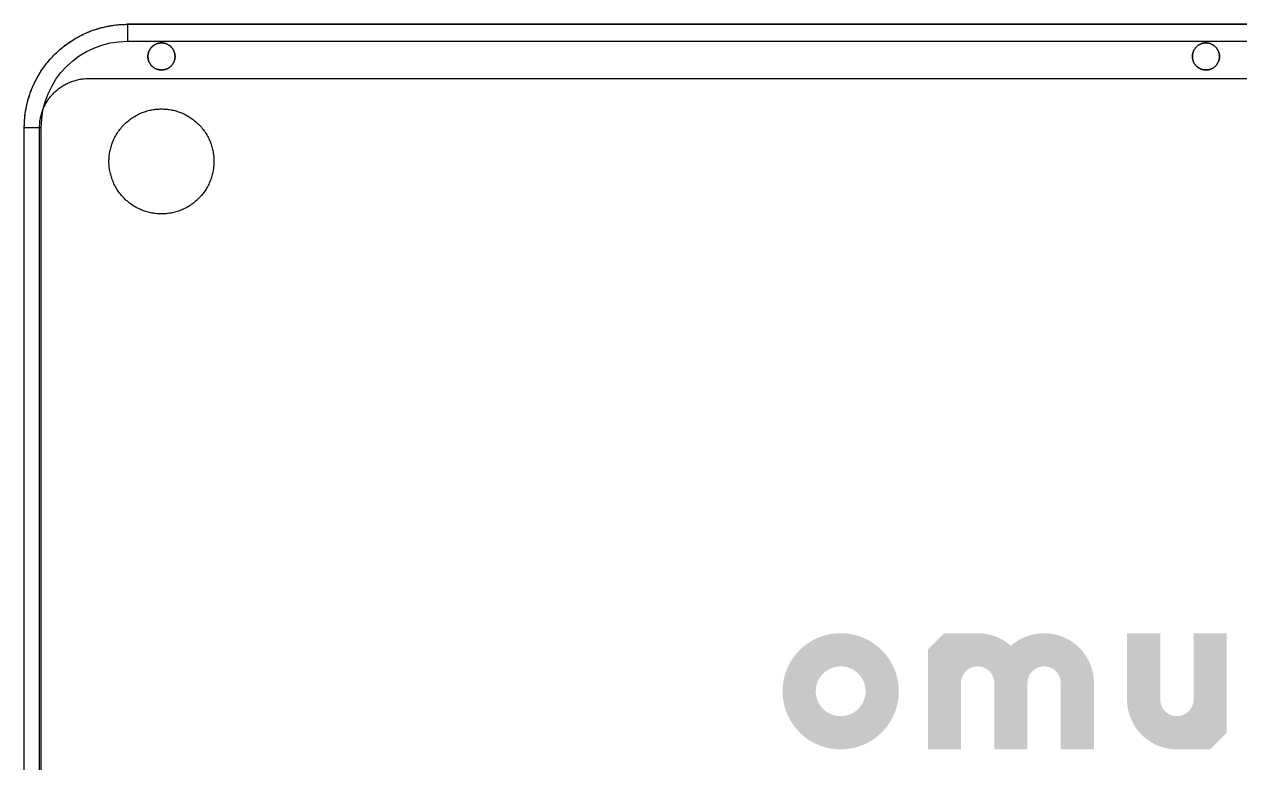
# Model space of a CAD drawing. Header units: millimetres. Extents: x -272 to 522, y -39 to 39.
# Drawn here: x 132.6 to 204.4, y -4.2 to 39.4 of the extents above; entities that cross this region are included whole.
import ezdxf

# ---------------------------------------------------------------- set-up
doc = ezdxf.new("R2010")
doc.units = ezdxf.units.MM
doc.layers.add('CASE$bottom_plate', color=7, linetype='Continuous', true_color=0x3fbfbf)
doc.layers.add('CASE$text', color=7, linetype='Continuous', true_color=0xe6e6e6)

msp = doc.modelspace()

# ---------------------------------------------------------------- hatches: boundary and pattern name
at = {"layer": 'CASE$text', "extrusion": (0, 0, -1)}
h = msp.add_hatch(color=256, dxfattribs=at)
h.paths.add_polyline_path([(-184.238, 0), (-184.236, 0.119), (-184.229, 0.238), (-184.219, 0.357), (-184.205, 0.475), (-184.186, 0.593), (-184.164, 0.71), (-184.137, 0.826), (-184.106, 0.941), (-184.072, 1.055), (-184.033, 1.167), (-183.991, 1.279), (-183.944, 1.388), (-183.894, 1.496), (-183.84, 1.603), (-183.783, 1.707), (-183.722, 1.809), (-183.657, 1.909), (-183.589, 2.007), (-183.518, 2.103), (-183.443, 2.195), (-183.366, 2.286), (-183.285, 2.373), (-183.201, 2.458), (-183.114, 2.539), (-183.025, 2.618), (-182.932, 2.693), (-182.838, 2.766), (-182.741, 2.834), (-182.641, 2.9), (-182.539, 2.962), (-182.435, 3.02), (-182.33, 3.075), (-182.222, 3.126), (-182.113, 3.173), (-182.002, 3.216), (-181.889, 3.256), (-181.776, 3.292), (-181.661, 3.323), (-181.545, 3.351), (-181.428, 3.375), (-181.311, 3.394), (-181.193, 3.41), (-181.074, 3.421), (-180.955, 3.428), (-180.836, 3.431), (-180.717, 3.43), (-180.598, 3.425), (-180.479, 3.416), (-180.361, 3.402), (-180.243, 3.385), (-180.126, 3.363), (-180.01, 3.338), (-179.894, 3.308), (-179.78, 3.274), (-179.667, 3.237), (-179.555, 3.195), (-179.445, 3.15), (-179.337, 3.101), (-179.23, 3.048), (-179.125, 2.991), (-179.022, 2.931), (-178.922, 2.867), (-178.823, 2.8), (-178.727, 2.73), (-178.634, 2.656), (-178.543, 2.579), (-178.455, 2.499), (-178.37, 2.416), (-178.287, 2.33), (-178.208, 2.241), (-178.132, 2.149), (-178.059, 2.055), (-177.989, 1.959), (-177.923, 1.86), (-177.86, 1.758), (-177.801, 1.655), (-177.745, 1.55), (-177.693, 1.443), (-177.645, 1.334), (-177.6, 1.223), (-177.56, 1.111), (-177.523, 0.998), (-177.491, 0.883), (-177.462, 0.768), (-177.437, 0.651), (-177.417, 0.534), (-177.4, 0.416), (-177.388, 0.297), (-177.38, 0.179), (-177.376, 0.06), (-177.376, -0.06), (-177.38, -0.179), (-177.388, -0.297), (-177.4, -0.416), (-177.417, -0.534), (-177.437, -0.651), (-177.462, -0.768), (-177.491, -0.883), (-177.523, -0.998), (-177.56, -1.111), (-177.6, -1.223), (-177.645, -1.334), (-177.693, -1.443), (-177.745, -1.55), (-177.801, -1.655), (-177.86, -1.758), (-177.923, -1.86), (-177.989, -1.959), (-178.059, -2.055), (-178.132, -2.149), (-178.208, -2.241), (-178.287, -2.33), (-178.37, -2.416), (-178.455, -2.499), (-178.543, -2.579), (-178.634, -2.656), (-178.727, -2.73), (-178.823, -2.8), (-178.922, -2.867), (-179.022, -2.931), (-179.125, -2.991), (-179.23, -3.048), (-179.337, -3.101), (-179.445, -3.15), (-179.555, -3.195), (-179.667, -3.237), (-179.78, -3.274), (-179.894, -3.308), (-180.01, -3.338), (-180.126, -3.363), (-180.243, -3.385), (-180.361, -3.402), (-180.479, -3.416), (-180.598, -3.425), (-180.717, -3.43), (-180.836, -3.431), (-180.955, -3.428), (-181.074, -3.421), (-181.193, -3.41), (-181.311, -3.394), (-181.428, -3.375), (-181.545, -3.351), (-181.661, -3.323), (-181.776, -3.292), (-181.889, -3.256), (-182.002, -3.216), (-182.113, -3.173), (-182.222, -3.126), (-182.33, -3.075), (-182.435, -3.02), (-182.539, -2.962), (-182.641, -2.9), (-182.741, -2.834), (-182.838, -2.765), (-182.932, -2.693), (-183.025, -2.618), (-183.114, -2.539), (-183.201, -2.458), (-183.285, -2.373), (-183.366, -2.286), (-183.443, -2.195), (-183.518, -2.103), (-183.589, -2.007), (-183.657, -1.909), (-183.722, -1.809), (-183.783, -1.707), (-183.84, -1.603), (-183.894, -1.496), (-183.944, -1.388), (-183.991, -1.279), (-184.033, -1.167), (-184.072, -1.055), (-184.106, -0.941), (-184.137, -0.826), (-184.164, -0.71), (-184.186, -0.593), (-184.205, -0.475), (-184.219, -0.357), (-184.229, -0.238), (-184.236, -0.119)], flags=0)
h.paths.add_polyline_path([(-182.277, 0), (-182.276, -0.051), (-182.273, -0.102), (-182.269, -0.153), (-182.263, -0.204), (-182.255, -0.254), (-182.245, -0.304), (-182.234, -0.354), (-182.221, -0.403), (-182.206, -0.452), (-182.189, -0.5), (-182.171, -0.548), (-182.151, -0.595), (-182.13, -0.641), (-182.107, -0.687), (-182.082, -0.732), (-182.056, -0.775), (-182.028, -0.818), (-181.999, -0.86), (-181.969, -0.901), (-181.937, -0.941), (-181.903, -0.98), (-181.869, -1.017), (-181.833, -1.053), (-181.795, -1.088), (-181.757, -1.122), (-181.718, -1.154), (-181.677, -1.185), (-181.635, -1.215), (-181.593, -1.243), (-181.549, -1.269), (-181.505, -1.294), (-181.459, -1.318), (-181.413, -1.34), (-181.366, -1.36), (-181.319, -1.378), (-181.271, -1.395), (-181.222, -1.411), (-181.173, -1.424), (-181.123, -1.436), (-181.073, -1.446), (-181.023, -1.455), (-180.972, -1.461), (-180.921, -1.466), (-180.87, -1.469), (-180.819, -1.471), (-180.768, -1.47), (-180.717, -1.468), (-180.666, -1.464), (-180.615, -1.458), (-180.565, -1.451), (-180.515, -1.441), (-180.465, -1.43), (-180.415, -1.418), (-180.367, -1.403), (-180.318, -1.387), (-180.27, -1.369), (-180.223, -1.35), (-180.177, -1.329), (-180.131, -1.306), (-180.086, -1.282), (-180.042, -1.256), (-179.999, -1.229), (-179.957, -1.2), (-179.915, -1.17), (-179.875, -1.138), (-179.836, -1.105), (-179.799, -1.071), (-179.762, -1.035), (-179.727, -0.998), (-179.693, -0.96), (-179.66, -0.921), (-179.629, -0.881), (-179.599, -0.839), (-179.57, -0.797), (-179.544, -0.754), (-179.518, -0.709), (-179.494, -0.664), (-179.472, -0.618), (-179.451, -0.572), (-179.432, -0.524), (-179.415, -0.476), (-179.399, -0.428), (-179.385, -0.379), (-179.373, -0.329), (-179.363, -0.279), (-179.354, -0.229), (-179.347, -0.178), (-179.341, -0.127), (-179.338, -0.077), (-179.336, -0.026), (-179.336, 0.026), (-179.338, 0.077), (-179.341, 0.127), (-179.347, 0.178), (-179.354, 0.229), (-179.363, 0.279), (-179.373, 0.329), (-179.385, 0.379), (-179.399, 0.428), (-179.415, 0.476), (-179.432, 0.524), (-179.451, 0.572), (-179.472, 0.618), (-179.494, 0.664), (-179.518, 0.709), (-179.544, 0.754), (-179.57, 0.797), (-179.599, 0.839), (-179.629, 0.881), (-179.66, 0.921), (-179.693, 0.96), (-179.727, 0.998), (-179.762, 1.035), (-179.799, 1.071), (-179.836, 1.105), (-179.875, 1.138), (-179.915, 1.17), (-179.957, 1.2), (-179.999, 1.229), (-180.042, 1.256), (-180.086, 1.282), (-180.131, 1.306), (-180.177, 1.329), (-180.223, 1.35), (-180.27, 1.369), (-180.318, 1.387), (-180.367, 1.403), (-180.415, 1.418), (-180.465, 1.43), (-180.515, 1.441), (-180.565, 1.451), (-180.615, 1.458), (-180.666, 1.464), (-180.717, 1.468), (-180.768, 1.47), (-180.819, 1.471), (-180.87, 1.469), (-180.921, 1.466), (-180.972, 1.461), (-181.023, 1.455), (-181.073, 1.446), (-181.123, 1.436), (-181.173, 1.424), (-181.222, 1.411), (-181.271, 1.395), (-181.319, 1.378), (-181.366, 1.36), (-181.413, 1.34), (-181.459, 1.318), (-181.505, 1.294), (-181.549, 1.269), (-181.593, 1.243), (-181.635, 1.215), (-181.677, 1.185), (-181.718, 1.154), (-181.757, 1.122), (-181.795, 1.088), (-181.833, 1.053), (-181.869, 1.017), (-181.903, 0.98), (-181.937, 0.941), (-181.969, 0.901), (-181.999, 0.86), (-182.028, 0.818), (-182.056, 0.775), (-182.082, 0.732), (-182.107, 0.687), (-182.13, 0.641), (-182.151, 0.595), (-182.171, 0.548), (-182.189, 0.5), (-182.206, 0.452), (-182.221, 0.403), (-182.234, 0.354), (-182.245, 0.304), (-182.255, 0.254), (-182.263, 0.204), (-182.269, 0.153), (-182.273, 0.102), (-182.276, 0.051)], flags=0)
for points in [[(-188.895, 3.431), (-186.934, 3.431), (-185.953, 2.451), (-185.953, -3.431), (-187.914, -3.431), (-187.914, 0.49), (-187.915, 0.524), (-187.917, 0.558), (-187.919, 0.592), (-187.924, 0.625), (-187.929, 0.659), (-187.935, 0.692), (-187.943, 0.725), (-187.951, 0.758), (-187.961, 0.79), (-187.972, 0.822), (-187.984, 0.854), (-187.997, 0.885), (-188.011, 0.916), (-188.027, 0.946), (-188.043, 0.976), (-188.06, 1.005), (-188.078, 1.033), (-188.097, 1.061), (-188.118, 1.088), (-188.139, 1.115), (-188.161, 1.14), (-188.184, 1.165), (-188.207, 1.189), (-188.232, 1.213), (-188.257, 1.235), (-188.283, 1.257), (-188.31, 1.277), (-188.338, 1.297), (-188.366, 1.316), (-188.395, 1.334), (-188.424, 1.35), (-188.454, 1.366), (-188.485, 1.381), (-188.516, 1.394), (-188.547, 1.407), (-188.579, 1.418), (-188.611, 1.429), (-188.644, 1.438), (-188.676, 1.446), (-188.71, 1.453), (-188.743, 1.459), (-188.776, 1.463), (-188.81, 1.467), (-188.844, 1.469), (-188.878, 1.47), (-188.912, 1.47), (-188.945, 1.469), (-188.979, 1.467), (-189.013, 1.463), (-189.046, 1.459), (-189.08, 1.453), (-189.113, 1.446), (-189.146, 1.438), (-189.178, 1.429), (-189.21, 1.418), (-189.242, 1.407), (-189.274, 1.394), (-189.305, 1.381), (-189.335, 1.366), (-189.365, 1.35), (-189.395, 1.334), (-189.423, 1.316), (-189.452, 1.297), (-189.479, 1.277), (-189.506, 1.257), (-189.532, 1.235), (-189.557, 1.213), (-189.582, 1.189), (-189.606, 1.165), (-189.628, 1.14), (-189.65, 1.115), (-189.672, 1.088), (-189.692, 1.061), (-189.711, 1.033), (-189.729, 1.005), (-189.746, 0.976), (-189.763, 0.946), (-189.778, 0.916), (-189.792, 0.885), (-189.805, 0.854), (-189.817, 0.822), (-189.828, 0.79), (-189.838, 0.758), (-189.847, 0.725), (-189.854, 0.692), (-189.86, 0.659), (-189.866, 0.625), (-189.87, 0.592), (-189.873, 0.558), (-189.874, 0.524), (-189.875, 0.49), (-189.875, -3.431), (-191.836, -3.431), (-191.836, 0.49), (-191.836, 0.524), (-191.838, 0.558), (-191.841, 0.592), (-191.845, 0.625), (-191.85, 0.659), (-191.857, 0.692), (-191.864, 0.725), (-191.873, 0.758), (-191.883, 0.79), (-191.894, 0.822), (-191.906, 0.854), (-191.919, 0.885), (-191.933, 0.916), (-191.948, 0.946), (-191.964, 0.976), (-191.982, 1.005), (-192, 1.033), (-192.019, 1.061), (-192.039, 1.088), (-192.06, 1.115), (-192.082, 1.14), (-192.105, 1.165), (-192.129, 1.189), (-192.153, 1.213), (-192.179, 1.235), (-192.205, 1.257), (-192.232, 1.277), (-192.259, 1.297), (-192.287, 1.316), (-192.316, 1.334), (-192.346, 1.35), (-192.376, 1.366), (-192.406, 1.381), (-192.437, 1.394), (-192.469, 1.407), (-192.5, 1.418), (-192.533, 1.429), (-192.565, 1.438), (-192.598, 1.446), (-192.631, 1.453), (-192.664, 1.459), (-192.698, 1.463), (-192.732, 1.467), (-192.765, 1.469), (-192.799, 1.47), (-192.833, 1.47), (-192.867, 1.469), (-192.901, 1.467), (-192.934, 1.463), (-192.968, 1.459), (-193.001, 1.453), (-193.034, 1.446), (-193.067, 1.438), (-193.1, 1.429), (-193.132, 1.418), (-193.164, 1.407), (-193.195, 1.394), (-193.226, 1.381), (-193.257, 1.366), (-193.287, 1.35), (-193.316, 1.334), (-193.345, 1.316), (-193.373, 1.297), (-193.401, 1.277), (-193.427, 1.257), (-193.454, 1.235), (-193.479, 1.213), (-193.503, 1.189), (-193.527, 1.165), (-193.55, 1.14), (-193.572, 1.115), (-193.593, 1.088), (-193.613, 1.061), (-193.633, 1.033), (-193.651, 1.005), (-193.668, 0.976), (-193.684, 0.946), (-193.699, 0.916), (-193.714, 0.885), (-193.727, 0.854), (-193.739, 0.822), (-193.75, 0.79), (-193.759, 0.758), (-193.768, 0.725), (-193.776, 0.692), (-193.782, 0.659), (-193.787, 0.625), (-193.791, 0.592), (-193.794, 0.558), (-193.796, 0.524), (-193.797, 0.49), (-193.797, -3.431), (-195.757, -3.431), (-195.757, 0.49), (-195.756, 0.591), (-195.75, 0.691), (-195.742, 0.791), (-195.73, 0.891), (-195.715, 0.99), (-195.696, 1.089), (-195.674, 1.187), (-195.648, 1.284), (-195.62, 1.38), (-195.588, 1.475), (-195.552, 1.569), (-195.514, 1.662), (-195.472, 1.753), (-195.428, 1.843), (-195.38, 1.932), (-195.329, 2.018), (-195.276, 2.103), (-195.219, 2.186), (-195.16, 2.267), (-195.098, 2.346), (-195.033, 2.423), (-194.966, 2.498), (-194.896, 2.57), (-194.824, 2.64), (-194.749, 2.707), (-194.672, 2.772), (-194.593, 2.834), (-194.512, 2.893), (-194.429, 2.95), (-194.344, 3.003), (-194.258, 3.054), (-194.169, 3.102), (-194.079, 3.146), (-193.988, 3.188), (-193.895, 3.226), (-193.801, 3.262), (-193.706, 3.294), (-193.61, 3.322), (-193.513, 3.348), (-193.415, 3.37), (-193.316, 3.389), (-193.217, 3.404), (-193.117, 3.416), (-193.017, 3.425), (-192.917, 3.43), (-192.816, 3.431), (-192.714, 3.43), (-192.612, 3.424), (-192.51, 3.415), (-192.409, 3.403), (-192.308, 3.387), (-192.207, 3.368), (-192.108, 3.345), (-192.009, 3.318), (-191.911, 3.289), (-191.815, 3.256), (-191.719, 3.219), (-191.625, 3.179), (-191.532, 3.136), (-191.441, 3.09), (-191.352, 3.041), (-191.264, 2.988), (-191.178, 2.933), (-191.094, 2.875), (-191.012, 2.813), (-190.933, 2.749), (-190.855, 2.682), (-190.778, 2.749), (-190.698, 2.813), (-190.617, 2.875), (-190.533, 2.933), (-190.447, 2.988), (-190.359, 3.041), (-190.27, 3.09), (-190.179, 3.136), (-190.086, 3.179), (-189.992, 3.219), (-189.896, 3.256), (-189.8, 3.289), (-189.702, 3.318), (-189.603, 3.345), (-189.503, 3.368), (-189.403, 3.387), (-189.302, 3.403), (-189.201, 3.415), (-189.099, 3.424), (-188.997, 3.43)], [(-201.64, -0.49), (-201.639, -0.524), (-201.637, -0.558), (-201.634, -0.592), (-201.63, -0.625), (-201.625, -0.659), (-201.619, -0.692), (-201.611, -0.725), (-201.603, -0.758), (-201.593, -0.79), (-201.582, -0.822), (-201.57, -0.854), (-201.557, -0.885), (-201.543, -0.916), (-201.527, -0.946), (-201.511, -0.975), (-201.494, -1.005), (-201.476, -1.033), (-201.456, -1.061), (-201.436, -1.088), (-201.415, -1.115), (-201.393, -1.14), (-201.37, -1.165), (-201.347, -1.189), (-201.322, -1.213), (-201.297, -1.235), (-201.271, -1.257), (-201.244, -1.277), (-201.216, -1.297), (-201.188, -1.316), (-201.159, -1.334), (-201.13, -1.35), (-201.1, -1.366), (-201.069, -1.381), (-201.038, -1.394), (-201.007, -1.407), (-200.975, -1.418), (-200.943, -1.429), (-200.91, -1.438), (-200.877, -1.446), (-200.844, -1.453), (-200.811, -1.459), (-200.777, -1.463), (-200.744, -1.467), (-200.71, -1.469), (-200.676, -1.47), (-200.642, -1.47), (-200.609, -1.469), (-200.575, -1.467), (-200.541, -1.463), (-200.508, -1.459), (-200.474, -1.453), (-200.441, -1.446), (-200.408, -1.438), (-200.376, -1.429), (-200.344, -1.418), (-200.312, -1.407), (-200.28, -1.394), (-200.249, -1.381), (-200.219, -1.366), (-200.189, -1.35), (-200.159, -1.334), (-200.131, -1.316), (-200.102, -1.297), (-200.075, -1.277), (-200.048, -1.257), (-200.022, -1.235), (-199.997, -1.213), (-199.972, -1.189), (-199.948, -1.165), (-199.925, -1.14), (-199.903, -1.115), (-199.882, -1.088), (-199.862, -1.061), (-199.843, -1.033), (-199.825, -1.005), (-199.807, -0.975), (-199.791, -0.946), (-199.776, -0.916), (-199.762, -0.885), (-199.749, -0.854), (-199.737, -0.822), (-199.726, -0.79), (-199.716, -0.758), (-199.707, -0.725), (-199.7, -0.692), (-199.693, -0.659), (-199.688, -0.625), (-199.684, -0.592), (-199.681, -0.558), (-199.68, -0.524), (-199.679, -0.49), (-199.679, 3.431), (-197.718, 3.431), (-197.718, -0.49), (-197.72, -0.591), (-197.725, -0.691), (-197.734, -0.791), (-197.746, -0.891), (-197.761, -0.99), (-197.78, -1.089), (-197.802, -1.187), (-197.827, -1.284), (-197.856, -1.38), (-197.888, -1.475), (-197.923, -1.569), (-197.962, -1.662), (-198.003, -1.753), (-198.048, -1.843), (-198.096, -1.932), (-198.146, -2.018), (-198.2, -2.103), (-198.256, -2.186), (-198.316, -2.267), (-198.378, -2.346), (-198.443, -2.423), (-198.51, -2.498), (-198.58, -2.57), (-198.652, -2.64), (-198.726, -2.707), (-198.803, -2.772), (-198.882, -2.834), (-198.963, -2.893), (-199.046, -2.95), (-199.131, -3.003), (-199.218, -3.054), (-199.306, -3.102), (-199.396, -3.146), (-199.488, -3.188), (-199.58, -3.226), (-199.674, -3.262), (-199.77, -3.294), (-199.866, -3.322), (-199.963, -3.348), (-200.061, -3.37), (-200.16, -3.389), (-200.259, -3.404), (-200.359, -3.416), (-200.459, -3.425), (-200.559, -3.43), (-200.659, -3.431), (-202.62, -3.431), (-203.6, -2.451), (-203.6, 3.431), (-201.64, 3.431)]]:
    msp.add_hatch(color=256, dxfattribs=at).paths.add_polyline_path(points, flags=0)

# ---------------------------------------------------------------- linework, layer by layer
at = {"layer": 'CASE$bottom_plate'}
for p, q in [((138.7, 39.4, -2.25), (138.7, 38.4, -1.25)), ((138.7, 39.4, -4.35), (266.05, 39.4, -4.35)), ((266.05, 39.4, -2.25), (138.7, 39.4, -2.25)), ((138.7, 38.4, -1.25), (266.05, 38.4, -1.25)), ((136.4, 36.2, -4.35), (266.05, 36.2, -4.35)), ((136.4, 36.2, -3.25), (266.05, 36.2, -3.25)), ((132.6, -33.3, -4.35), (132.6, 33.3, -4.35)), ((132.6, -33.3, -2.25), (132.6, 33.3, -2.25)), ((132.6, 33.3, -2.25), (133.6, 33.3, -1.25)), ((133.5, -14.3, -3.25), (133.5, 33.3, -3.25)), ((133.5, -14.3, -4.35), (133.5, 33.3, -4.35)), ((133.6, -33.3, -1.25), (133.6, 33.3, -1.25))]:
    msp.add_line(p, q, dxfattribs=at)
at = {"layer": 'CASE$bottom_plate', "extrusion": (0, 0, -1)}
msp.add_arc((-138.7, 33.3, 1.25), 5.1, 360, 90, dxfattribs=at)
at = {"layer": 'CASE$bottom_plate'}
for points, weights in [([(132.6, 33.3, -2.25), (132.6, 39.4, -2.25), (138.7, 39.4, -2.25)], [1, 0.707106781187, 1]), ([(133.333, 36.2, -4.35), (135.063, 39.4, -4.35), (138.7, 39.4, -4.35)], [1, 0.858897573975, 1]), ([(132.6, 33.3, -4.35), (132.6, 34.843, -4.35), (133.333, 36.2, -4.35)], [1, 0.969475197093, 1]), ([(133.5, 33.3, -3.25), (133.5, 36.2, -3.25), (136.4, 36.2, -3.25)], [1, 0.707106781196, 1]), ([(133.5, 33.3, -4.35), (133.5, 36.2, -4.35), (136.4, 36.2, -4.35)], [1, 0.707106781196, 1])]:
    msp.add_rational_spline(points, weights, degree=2, dxfattribs=at)
for points in [[(138.7, 39.4, -2.25), (138.7, 39.4, -4.35)], [(140.7, 38.3, -4.35), (140.7, 38.3, -1.25)], [(202.375, 38.3, -4.35), (202.375, 38.3, -1.25)], [(136.4, 36.2, -4.35), (136.4, 36.2, -3.25)], [(140.7, 34.4, -1.25), (140.7, 34.4, -1.75)], [(132.6, 33.3, -4.35), (132.6, 33.3, -2.25)], [(133.5, 33.3, -4.35), (133.5, 33.3, -3.25)]]:
    msp.add_open_spline(points, degree=1, dxfattribs=at)
for points, knots in [([(140.7, 38.3, -1.25), (139.9, 38.3, -1.25), (139.9, 37.5, -1.25), (139.9, 36.7, -1.25), (140.7, 36.7, -1.25), (141.5, 36.7, -1.25), (141.5, 37.5, -1.25), (141.5, 38.3, -1.25), (140.7, 38.3, -1.25)], [0, 0, 0, 1.256637, 1.256637, 2.513274, 2.513274, 3.769911, 3.769911, 5.026548, 5.026548, 5.026548]), ([(140.7, 38.3, -4.35), (141.5, 38.3, -4.35), (141.5, 37.5, -4.35), (141.5, 36.7, -4.35), (140.7, 36.7, -4.35), (139.9, 36.7, -4.35), (139.9, 37.5, -4.35), (139.9, 38.3, -4.35), (140.7, 38.3, -4.35)], [-5.026548, -5.026548, -5.026548, -3.769911, -3.769911, -2.513274, -2.513274, -1.256637, -1.256637, 0, 0, 0]), ([(202.375, 38.3, -1.25), (201.575, 38.3, -1.25), (201.575, 37.5, -1.25), (201.575, 36.7, -1.25), (202.375, 36.7, -1.25), (203.175, 36.7, -1.25), (203.175, 37.5, -1.25), (203.175, 38.3, -1.25), (202.375, 38.3, -1.25)], [0, 0, 0, 1.256637, 1.256637, 2.513274, 2.513274, 3.769911, 3.769911, 5.026548, 5.026548, 5.026548]), ([(202.375, 38.3, -4.35), (203.175, 38.3, -4.35), (203.175, 37.5, -4.35), (203.175, 36.7, -4.35), (202.375, 36.7, -4.35), (201.575, 36.7, -4.35), (201.575, 37.5, -4.35), (201.575, 38.3, -4.35), (202.375, 38.3, -4.35)], [-5.026548, -5.026548, -5.026548, -3.769911, -3.769911, -2.513274, -2.513274, -1.256637, -1.256637, 0, 0, 0]), ([(140.7, 34.4, -1.25), (137.6, 34.4, -1.25), (137.6, 31.3, -1.25), (137.6, 28.2, -1.25), (140.7, 28.2, -1.25), (143.8, 28.2, -1.25), (143.8, 31.3, -1.25), (143.8, 34.4, -1.25), (140.7, 34.4, -1.25)], [0, 0, 0, 5.026548, 5.026548, 10.053096, 10.053096, 15.079645, 15.079645, 20.106193, 20.106193, 20.106193]), ([(140.7, 34.4, -1.75), (137.6, 34.4, -1.75), (137.6, 31.3, -1.75), (137.6, 28.2, -1.75), (140.7, 28.2, -1.75), (143.8, 28.2, -1.75), (143.8, 31.3, -1.75), (143.8, 34.4, -1.75), (140.7, 34.4, -1.75)], [0, 0, 0, 5.026548, 5.026548, 10.053096, 10.053096, 15.079645, 15.079645, 20.106193, 20.106193, 20.106193])]:
    msp.add_rational_spline(points, [1, 0.707106781187, 1, 0.707106781187, 1, 0.707106781187, 1, 0.707106781187, 1], degree=2, knots=knots, dxfattribs=at)

doc.saveas('drawing.dxf')
